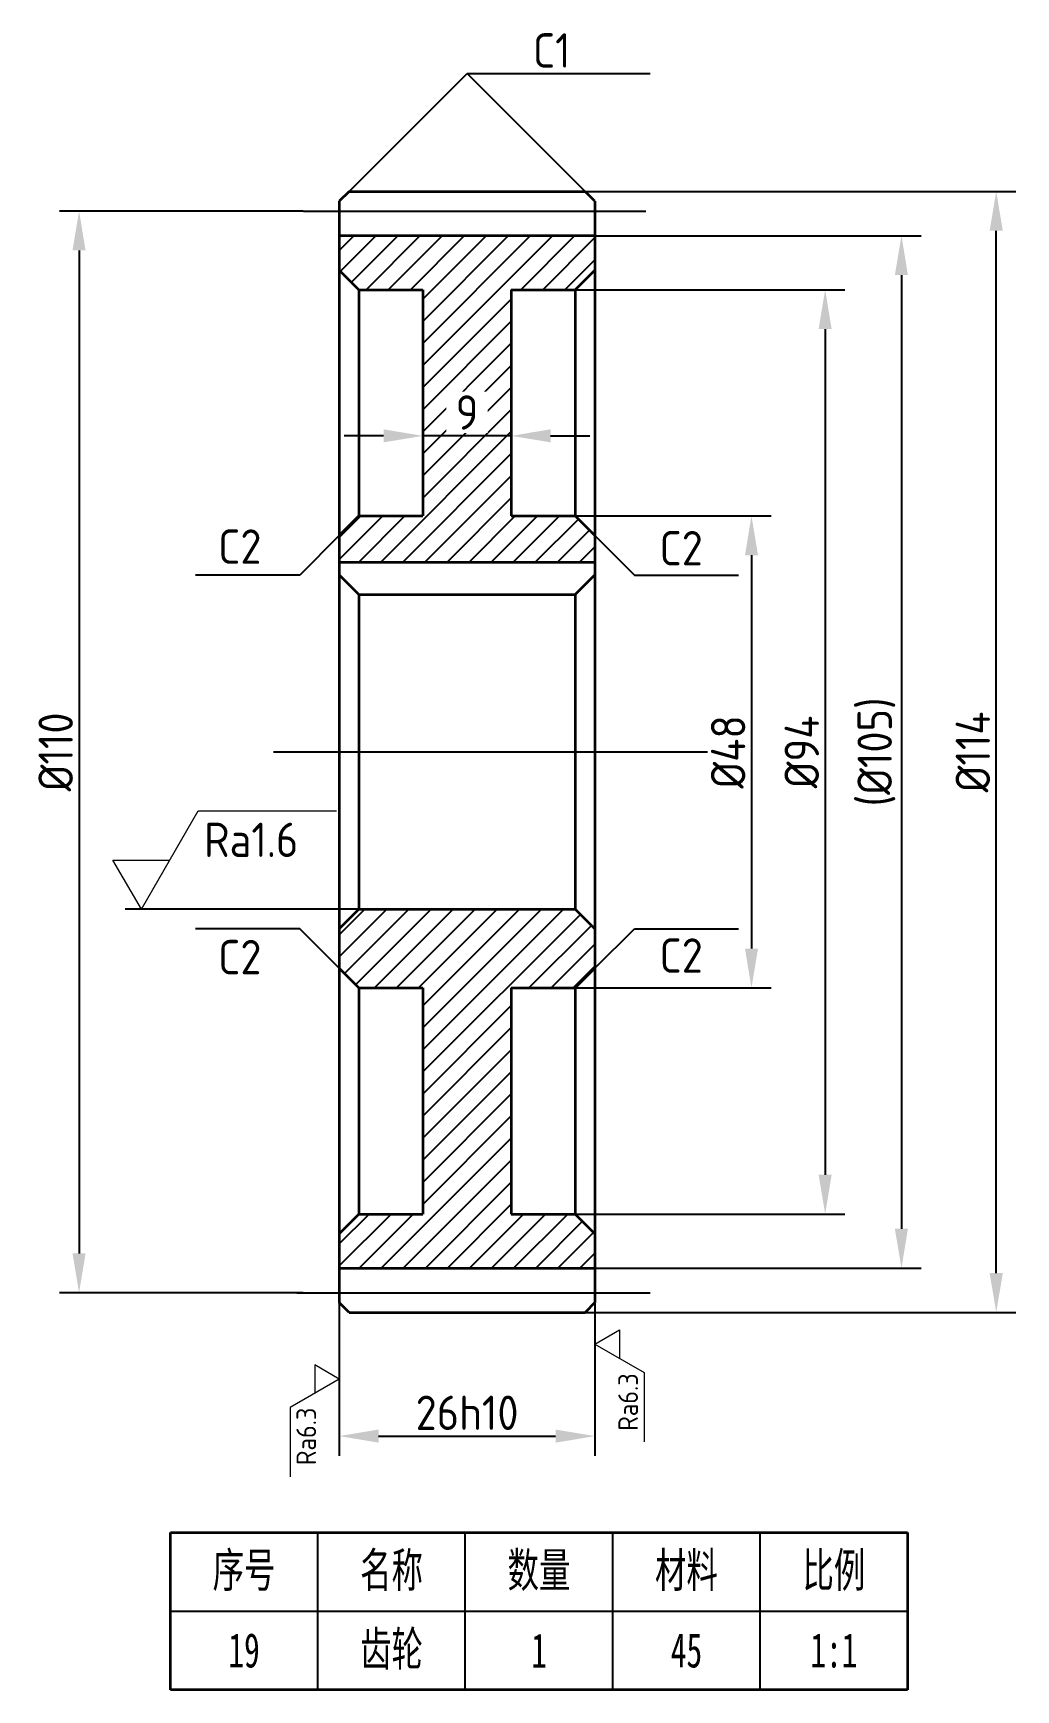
# Model space of a CAD drawing. Header units: millimetres. Extents: x 2271 to 2371, y 2032 to 2201.
import ezdxf

# ---------------------------------------------------------------- set-up
doc = ezdxf.new("R2010")
doc.units = ezdxf.units.MM
doc.linetypes.add('CENTERX2', pattern=[101.6, 63.5, -12.7, 12.7, -12.7])
for name, color, linetype in [('中心线', 1, 'CENTERX2'), ('标注', 3, 'Continuous'), ('细实线', 7, 'Continuous')]:
    doc.layers.add(name, color=color, linetype=linetype)
doc.layers.add('粗实线', color=7, linetype='Continuous', lineweight=35)
doc.styles.add('ISOCP', font='isocp.shx', dxfattribs={"height": 3.5})
doc.styles.add('仿宋', font='simfang.ttf', dxfattribs={"width": 0.67, "height": 3.5})
doc.styles.add('长仿宋体', font='simfang.ttf', dxfattribs={"width": 0.67, "height": 3.5})
doc.dimstyles.new('ISO-25$0', dxfattribs={"dimtxt": 3.5, "dimasz": 4, "dimexe": 2, "dimexo": 0, "dimtad": 1, "dimtoh": 1, "dimdsep": 46, "dimtxsty": 'ISOCP', "dimcen": 2.5, "dimadec": 0, "dimazin": 0, "dimtfac": 1, "dimtmove": 0, "dimatfit": 3, "dimfxl": 1, "dimtfill": 1, "dimarcsym": 0})

# ---------------------------------------------------------------- blocks, each defined once
blk = doc.blocks.new('小明细框')
at = {"lineweight": 35}
for p, q in [((-75, 0), (-75, 16)), ((-75, 16), (0, 16)), ((0, 16), (0, 0)), ((0, 0), (-75, 0))]:
    blk.add_line(p, q, dxfattribs=at)
at = {"lineweight": -3}
for p, q in [((-60, 0), (-60, 16)), ((-45, 0), (-45, 16)), ((-30, 0), (-30, 16)), ((-15, 0), (-15, 16)), ((-75, 8), (0, 8))]:
    blk.add_line(p, q, dxfattribs=at)
at = {"lineweight": 35, "char_height": 3.5, "attachment_point": 5, "style": '仿宋'}
for s, insert in [('\\pxqc;序号', (-67.5, 12)), ('\\pxqc;名称', (-52.5, 12)), ('\\pxqc;数量', (-37.5, 12)), ('\\pxqc;材料', (-22.5, 12)), ('\\pxqc;比例', (-7.5, 12))]:
    blk.add_mtext_dynamic_manual_height_columns(s, width=15, gutter_width=17.5, heights=[0], dxfattribs=dict(at, insert=insert))
blk = doc.blocks.new('*D13')
at = {"layer": 'Defpoints', "color": 0, "transparency": 16777216}
for p in [(2326.39, 2151.76), (2326.39, 2103.76), (2344.32, 2103.76)]:
    blk.add_point(p, dxfattribs=at)
at = {"layer": '标注', "color": 0, "lineweight": -2, "transparency": 16777216}
for p, q in [((2326.39, 2151.76), (2346.32, 2151.76)), ((2344.32, 2147.76), (2344.32, 2107.76)), ((2326.39, 2103.76), (2346.32, 2103.76))]:
    blk.add_line(p, q, dxfattribs=at)
at = {"layer": '标注', "color": 0, "transparency": 16777216}
for points in [[(2343.66, 2147.76), (2344.99, 2147.76), (2344.32, 2151.76)], [(2343.66, 2107.76), (2344.99, 2107.76), (2344.32, 2103.76)]]:
    blk.add_solid(points, dxfattribs=at)
at = {"layer": '标注', "color": 0, "transparency": 16777216, "insert": (2341.95, 2127.76), "char_height": 3.5, "attachment_point": 5, "rotation": 90, "style": 'ISOCP', "bg_fill": 3, "box_fill_scale": 1.1, "bg_fill_color": 256, "bg_fill_true_color": 13158600, "bg_fill_transparency": 0}
blk.add_mtext('%%C48', dxfattribs=at)
blk = doc.blocks.new('去除表面')
at = {"layer": '标注', "lineweight": 0}
for p, q in [((0, 0), (5.77, 10)), ((0, 0), (-2.89, 5)), ((-2.89, 5), (2.89, 5))]:
    blk.add_line(p, q, dxfattribs=at)
blk = doc.blocks.new('去除材料')
at = {"layer": '粗实线', "color": 3, "lineweight": 0}
blk.add_line((5.77, 10), (19.84, 10), dxfattribs=at)
blk.add_blockref('去除表面', (0, 0), dxfattribs=at)
blk = doc.blocks.new('*D14')
at = {"layer": 'Defpoints', "color": 0, "transparency": 16777216}
for p in [(2302.39, 2071.76), (2328.39, 2071.76), (2328.39, 2058.18)]:
    blk.add_point(p, dxfattribs=at)
at = {"layer": '标注', "color": 0, "lineweight": -2, "transparency": 16777216}
for p, q in [((2302.39, 2071.76), (2302.39, 2056.18)), ((2328.39, 2071.76), (2328.39, 2056.18)), ((2306.39, 2058.18), (2324.39, 2058.18))]:
    blk.add_line(p, q, dxfattribs=at)
at = {"layer": '标注', "color": 0, "transparency": 16777216}
for points in [[(2306.39, 2058.85), (2306.39, 2057.51), (2302.39, 2058.18)], [(2324.39, 2058.85), (2324.39, 2057.51), (2328.39, 2058.18)]]:
    blk.add_solid(points, dxfattribs=at)
at = {"layer": '标注', "color": 0, "transparency": 16777216, "insert": (2315.39, 2060.55), "char_height": 3.5, "attachment_point": 5, "style": 'ISOCP', "bg_fill": 3, "box_fill_scale": 1.1, "bg_fill_color": 256, "bg_fill_true_color": 13158600, "bg_fill_transparency": 0}
blk.add_mtext('26h10', dxfattribs=at)
blk = doc.blocks.new('*D15')
at = {"layer": 'Defpoints', "color": 0, "transparency": 16777216}
for p in [(2298.73, 2182.76), (2275.92, 2072.76), (2298.73, 2072.76)]:
    blk.add_point(p, dxfattribs=at)
at = {"layer": '标注', "color": 0, "lineweight": -2, "transparency": 16777216}
for p, q in [((2298.73, 2182.76), (2273.92, 2182.76)), ((2275.92, 2178.76), (2275.92, 2076.76)), ((2298.73, 2072.76), (2273.92, 2072.76))]:
    blk.add_line(p, q, dxfattribs=at)
at = {"layer": '标注', "color": 0, "transparency": 16777216}
for points in [[(2275.25, 2178.76), (2276.58, 2178.76), (2275.92, 2182.76)], [(2275.25, 2076.76), (2276.58, 2076.76), (2275.92, 2072.76)]]:
    blk.add_solid(points, dxfattribs=at)
at = {"layer": '标注', "color": 0, "transparency": 16777216, "insert": (2273.54, 2127.76), "char_height": 3.5, "attachment_point": 5, "rotation": 90, "style": 'ISOCP', "bg_fill": 3, "box_fill_scale": 1.1, "bg_fill_color": 256, "bg_fill_true_color": 13158600, "bg_fill_transparency": 0}
blk.add_mtext('%%C110', dxfattribs=at)
blk = doc.blocks.new('*D16')
at = {"layer": 'Defpoints', "color": 0, "transparency": 16777216}
for p in [(2310.89, 2159.9), (2310.89, 2159.9), (2319.89, 2159.9)]:
    blk.add_point(p, dxfattribs=at)
at = {"layer": '标注', "color": 0, "lineweight": -2, "transparency": 16777216}
for p, q in [((2310.89, 2159.9), (2310.89, 2161.9)), ((2319.89, 2159.9), (2319.89, 2161.9)), ((2306.89, 2159.9), (2302.89, 2159.9)), ((2319.89, 2159.9), (2310.89, 2159.9)), ((2323.89, 2159.9), (2327.89, 2159.9))]:
    blk.add_line(p, q, dxfattribs=at)
at = {"layer": '标注', "color": 0, "transparency": 16777216}
for points in [[(2306.89, 2160.57), (2306.89, 2159.24), (2310.89, 2159.9)], [(2323.89, 2160.57), (2323.89, 2159.24), (2319.89, 2159.9)]]:
    blk.add_solid(points, dxfattribs=at)
at = {"layer": '标注', "color": 0, "transparency": 16777216, "insert": (2315.39, 2162.28), "char_height": 3.5, "attachment_point": 5, "style": 'ISOCP', "bg_fill": 3, "box_fill_scale": 1.1, "bg_fill_color": 256, "bg_fill_true_color": 13158600, "bg_fill_transparency": 0}
blk.add_mtext('9', dxfattribs=at)
blk = doc.blocks.new('*D17')
at = {"layer": 'Defpoints', "color": 0, "transparency": 16777216}
for p in [(2326.39, 2174.76), (2326.39, 2080.76), (2351.82, 2080.76)]:
    blk.add_point(p, dxfattribs=at)
at = {"layer": '标注', "color": 0, "lineweight": -2, "transparency": 16777216}
for p, q in [((2326.39, 2174.76), (2353.82, 2174.76)), ((2351.82, 2170.76), (2351.82, 2084.76)), ((2326.39, 2080.76), (2353.82, 2080.76))]:
    blk.add_line(p, q, dxfattribs=at)
at = {"layer": '标注', "color": 0, "transparency": 16777216}
for points in [[(2351.15, 2170.76), (2352.48, 2170.76), (2351.82, 2174.76)], [(2351.15, 2084.76), (2352.48, 2084.76), (2351.82, 2080.76)]]:
    blk.add_solid(points, dxfattribs=at)
at = {"layer": '标注', "color": 0, "transparency": 16777216, "insert": (2349.44, 2127.76), "char_height": 3.5, "attachment_point": 5, "rotation": 90, "style": 'ISOCP', "bg_fill": 3, "box_fill_scale": 1.1, "bg_fill_color": 256, "bg_fill_true_color": 13158600, "bg_fill_transparency": 0}
blk.add_mtext('%%C94', dxfattribs=at)
blk = doc.blocks.new('*D18')
at = {"layer": 'Defpoints', "color": 0, "transparency": 16777216}
for p in [(2328.39, 2180.26), (2328.39, 2075.26), (2359.58, 2075.26)]:
    blk.add_point(p, dxfattribs=at)
at = {"layer": '标注', "color": 0, "lineweight": -2, "transparency": 16777216}
for p, q in [((2328.39, 2180.26), (2361.58, 2180.26)), ((2359.58, 2176.26), (2359.58, 2079.26)), ((2328.39, 2075.26), (2361.58, 2075.26))]:
    blk.add_line(p, q, dxfattribs=at)
at = {"layer": '标注', "color": 0, "transparency": 16777216}
for points in [[(2358.91, 2176.26), (2360.24, 2176.26), (2359.58, 2180.26)], [(2358.91, 2079.26), (2360.24, 2079.26), (2359.58, 2075.26)]]:
    blk.add_solid(points, dxfattribs=at)
at = {"layer": '标注', "color": 0, "transparency": 16777216, "insert": (2357.03, 2127.76), "char_height": 3.5, "attachment_point": 5, "rotation": 90, "style": 'ISOCP', "bg_fill": 3, "box_fill_scale": 1.1, "bg_fill_color": 256, "bg_fill_true_color": 13158600, "bg_fill_transparency": 0}
blk.add_mtext('(%%C105)', dxfattribs=at)
blk = doc.blocks.new('*D19')
at = {"layer": 'Defpoints', "color": 0, "transparency": 16777216}
for p in [(2327.39, 2184.76), (2369.22, 2184.76), (2327.39, 2070.76)]:
    blk.add_point(p, dxfattribs=at)
at = {"layer": '标注', "color": 0, "lineweight": -2, "transparency": 16777216}
for p, q in [((2327.39, 2184.76), (2371.22, 2184.76)), ((2369.22, 2074.76), (2369.22, 2180.76)), ((2327.39, 2070.76), (2371.22, 2070.76))]:
    blk.add_line(p, q, dxfattribs=at)
at = {"layer": '标注', "color": 0, "transparency": 16777216}
for points in [[(2368.55, 2180.76), (2369.89, 2180.76), (2369.22, 2184.76)], [(2368.55, 2074.76), (2369.89, 2074.76), (2369.22, 2070.76)]]:
    blk.add_solid(points, dxfattribs=at)
at = {"layer": '标注', "color": 0, "transparency": 16777216, "insert": (2366.84, 2127.76), "char_height": 3.5, "attachment_point": 5, "rotation": 90, "style": 'ISOCP', "bg_fill": 3, "box_fill_scale": 1.1, "bg_fill_color": 256, "bg_fill_true_color": 13158600, "bg_fill_transparency": 0}
blk.add_mtext('%%C114', dxfattribs=at)

msp = doc.modelspace()

# ---------------------------------------------------------------- hatches: boundary and pattern name
at = {"layer": '细实线', "transparency": 33554687}
h = msp.add_hatch(dxfattribs=at)
h.set_pattern_fill('ANSI31', color=256, scale=0.5)
h.set_pattern_definition([(45, (-256.4386, -137.603), (-1.122532, 1.122532), [])])
h.paths.add_polyline_path([(2310.889, 2151.764), (2304.389, 2151.764), (2302.389, 2149.764), (2302.389, 2147.064), (2328.389, 2147.064), (2328.389, 2149.764), (2326.389, 2151.764), (2319.889, 2151.764), (2319.889, 2174.764), (2326.389, 2174.764), (2328.389, 2176.764), (2328.389, 2180.264), (2302.389, 2180.264), (2302.389, 2176.764), (2304.389, 2174.764), (2310.889, 2174.764)])
h.paths.add_polyline_path([(2319.889, 2103.764), (2326.389, 2103.764), (2328.389, 2105.764), (2328.389, 2109.764), (2326.389, 2111.764), (2304.389, 2111.764), (2302.389, 2109.764), (2302.389, 2105.764), (2304.389, 2103.764), (2310.889, 2103.764), (2310.889, 2080.764), (2304.389, 2080.764), (2302.389, 2078.764), (2302.389, 2075.264), (2328.389, 2075.264), (2328.389, 2078.764), (2326.389, 2080.764), (2319.889, 2080.764)])

# ---------------------------------------------------------------- linework, layer by layer
at = {"layer": '中心线'}
for p, q in [((2298.734, 2182.764), (2333.57, 2182.764)), ((2295.685, 2127.764), (2343.918, 2127.764)), ((2298.08, 2072.764), (2334.006, 2072.764))]:
    msp.add_line(p, q, dxfattribs=at)
at = {"layer": '标注'}
for p, q in [((2303.389, 2184.764), (2315.389, 2196.764)), ((2327.389, 2184.764), (2315.389, 2196.764)), ((2315.389, 2196.764), (2334.02, 2196.764)), ((2302.389, 2149.764), (2298.373, 2145.748)), ((2298.373, 2145.748), (2287.78, 2145.748)), ((2304.389, 2111.764), (2280.597, 2111.764)), ((2298.373, 2109.781), (2287.78, 2109.781)), ((2302.389, 2105.764), (2298.373, 2109.781))]:
    msp.add_line(p, q, dxfattribs=at)
at = {"layer": '粗实线'}
for p, q in [((2303.389, 2184.764), (2302.389, 2183.764)), ((2302.389, 2183.764), (2302.389, 2071.764)), ((2303.389, 2184.764), (2327.389, 2184.764)), ((2328.389, 2183.764), (2327.389, 2184.764)), ((2328.389, 2183.764), (2328.389, 2071.764)), ((2302.389, 2180.264), (2328.389, 2180.264)), ((2304.389, 2174.764), (2302.389, 2176.764)), ((2326.389, 2174.764), (2328.389, 2176.764)), ((2304.389, 2174.764), (2310.889, 2174.764)), ((2304.389, 2174.764), (2304.389, 2151.764)), ((2310.889, 2174.764), (2310.889, 2151.764)), ((2319.889, 2174.764), (2326.389, 2174.764)), ((2319.889, 2174.764), (2319.889, 2151.764)), ((2326.389, 2174.764), (2326.389, 2151.764)), ((2304.389, 2151.764), (2302.389, 2149.764)), ((2304.389, 2151.764), (2310.889, 2151.764)), ((2319.889, 2151.764), (2326.389, 2151.764)), ((2326.389, 2151.764), (2328.389, 2149.764)), ((2302.389, 2147.064), (2328.389, 2147.064)), ((2304.389, 2143.764), (2302.389, 2145.764)), ((2326.389, 2143.764), (2328.389, 2145.764)), ((2304.389, 2143.764), (2326.389, 2143.764)), ((2304.389, 2143.764), (2304.389, 2111.764)), ((2326.389, 2143.764), (2326.389, 2111.764)), ((2304.389, 2111.764), (2302.389, 2109.764)), ((2304.389, 2111.764), (2326.389, 2111.764)), ((2326.389, 2111.764), (2328.389, 2109.764)), ((2304.389, 2103.764), (2302.389, 2105.764)), ((2326.389, 2103.764), (2328.389, 2105.764)), ((2304.389, 2103.764), (2310.889, 2103.764)), ((2304.389, 2103.764), (2304.389, 2080.764)), ((2310.889, 2103.764), (2310.889, 2080.764)), ((2319.889, 2103.764), (2326.389, 2103.764)), ((2319.889, 2103.764), (2319.889, 2080.764)), ((2326.389, 2103.764), (2326.389, 2080.764)), ((2304.389, 2080.764), (2302.389, 2078.764)), ((2304.389, 2080.764), (2310.889, 2080.764)), ((2319.889, 2080.764), (2326.389, 2080.764)), ((2326.389, 2080.764), (2328.389, 2078.764)), ((2302.389, 2075.264), (2328.389, 2075.264)), ((2303.389, 2070.764), (2302.389, 2071.764)), ((2303.389, 2070.764), (2327.389, 2070.764)), ((2328.389, 2071.764), (2327.389, 2070.764))]:
    msp.add_line(p, q, dxfattribs=at)

# ---------------------------------------------------------------- block references
at = {"layer": '标注'}
msp.add_blockref('去除材料', (2282.261, 2111.764), dxfattribs=at)
at = {"layer": '细实线'}
msp.add_blockref('小明细框', (2360.207, 2032.372), dxfattribs=at)

# ---------------------------------------------------------------- texts
at = {"layer": '标注', "char_height": 3.5, "style": 'ISOCP'}
for s, width, insert, attachment_point in [('C1', 11.93195, (2322.088, 2200.847), 1), ('C2', 33.18063, (2290.068, 2150.39), 1), ('Ra1.6', 11.91282, (2288.632, 2120.573), 1), ('C2', 33.18063, (2290.068, 2105.139), 7)]:
    msp.add_mtext_dynamic_manual_height_columns(s, width=width, gutter_width=17.5, heights=[0], dxfattribs=dict(at, insert=insert, attachment_point=attachment_point))
at = {"layer": '标注', "char_height": 2, "style": 'ISOCP'}
for insert, attachment_point, rotation in [((2330.776, 2058.72), 1, 90), ((2300.031, 2055.229), 7, 89.99998)]:
    msp.add_mtext_dynamic_manual_height_columns('Ra6.3', width=10.31615, gutter_width=17.5, heights=[0], dxfattribs=dict(at, insert=insert, attachment_point=attachment_point, rotation=rotation))
at = {"layer": '细实线', "char_height": 3.5, "attachment_point": 5}
for s, insert, style in [('\\pxqc;齿轮', (2307.707, 2036.372), '长仿宋体'), ('\\pxqc;19', (2292.707, 2036.372), '长仿宋体'), ('\\pxqc;1', (2322.707, 2036.372), '仿宋'), ('\\pxqc;45', (2337.707, 2036.372), '长仿宋体'), ('\\pxqc;1:1', (2352.707, 2036.372), '长仿宋体')]:
    msp.add_mtext_dynamic_manual_height_columns(s, width=15, gutter_width=17.5, heights=[0], dxfattribs=dict(at, insert=insert, style=style))

# ---------------------------------------------------------------- next in the draw order: dimensions: what is measured, and where the dimension line sits
at = {"layer": '标注'}
for base, p1, p2, picture, middle in [((2275.917, 2072.764), (2298.734, 2182.764), (2298.734, 2072.764), '*D15', (2273.542, 2127.764)), ((2344.323, 2103.764), (2326.389, 2151.764), (2326.389, 2103.764), '*D13', (2341.948, 2127.764))]:
    dim = msp.add_linear_dim(base=base, p1=p1, p2=p2, angle=90, text='%%C<>', dimstyle='ISO-25$0', dxfattribs=at)
    dim.commit()
    dim.dimension.update_dxf_attribs({"geometry": picture, "text_midpoint": middle})
dim = msp.add_linear_dim(base=(2310.889, 2159.902), p1=(2319.889, 2159.902), p2=(2310.889, 2159.902), dimstyle='ISO-25$0', dxfattribs=at)
dim.commit()
dim.dimension.update_dxf_attribs({"geometry": '*D16', "text_midpoint": (2315.389, 2162.277)})
dim = msp.add_linear_dim(base=(2328.389, 2058.179), p1=(2302.389, 2071.764), p2=(2328.389, 2071.764), text='<>h10', dimstyle='ISO-25$0', dxfattribs=at)
dim.commit()
dim.dimension.update_dxf_attribs({"geometry": '*D14', "text_midpoint": (2315.389, 2060.554)})

# ---------------------------------------------------------------- next in the draw order: linework, layer by layer
for p, q in [((2328.389, 2149.764), (2332.406, 2145.748)), ((2332.406, 2145.748), (2342.998, 2145.748)), ((2328.389, 2105.764), (2332.406, 2109.781)), ((2332.406, 2109.781), (2342.998, 2109.781))]:
    msp.add_line(p, q, dxfattribs=at)

# ---------------------------------------------------------------- next in the draw order: block references
at = {"layer": '标注', "yscale": 0.5, "zscale": 0.5}
for p, xscale, rotation in [((2328.389, 2067.533), 0.5, 270), ((2302.389, 2063.971), -0.5, 89.99997656558232)]:
    msp.add_blockref('去除材料', p, dxfattribs=dict(at, xscale=xscale, rotation=rotation))

# ---------------------------------------------------------------- next in the draw order: texts
at = {"layer": '标注', "char_height": 3.5, "style": 'ISOCP'}
for insert, attachment_point in [((2334.967, 2150.227), 1), ((2334.967, 2105.301), 7)]:
    msp.add_mtext_dynamic_manual_height_columns('C2', width=33.18063, gutter_width=17.5, heights=[0], dxfattribs=dict(at, insert=insert, attachment_point=attachment_point))

# ---------------------------------------------------------------- next in the draw order: dimensions: what is measured, and where the dimension line sits
at = {"layer": '标注'}
dim = msp.add_linear_dim(base=(2351.815, 2080.764), p1=(2326.389, 2174.764), p2=(2326.389, 2080.764), angle=90, text='%%C<>', dimstyle='ISO-25$0', dxfattribs=at)
dim.commit()
dim.dimension.update_dxf_attribs({"geometry": '*D17', "text_midpoint": (2349.44, 2127.764)})

# ---------------------------------------------------------------- next in the draw order: dimensions: what is measured, and where the dimension line sits
dim = msp.add_linear_dim(base=(2359.577, 2075.264), p1=(2328.389, 2180.264), p2=(2328.389, 2075.264), angle=90, text='(%%C<>)', dimstyle='ISO-25$0', dxfattribs=at)
dim.commit()
dim.dimension.update_dxf_attribs({"geometry": '*D18', "text_midpoint": (2357.027, 2127.764)})

# ---------------------------------------------------------------- next in the draw order: dimensions: what is measured, and where the dimension line sits
dim = msp.add_linear_dim(base=(2369.219, 2184.764), p1=(2327.389, 2070.764), p2=(2327.389, 2184.764), angle=90, text='%%C<>', dimstyle='ISO-25$0', dxfattribs=at)
dim.commit()
dim.dimension.update_dxf_attribs({"geometry": '*D19', "text_midpoint": (2366.844, 2127.764)})

doc.saveas('drawing.dxf')
